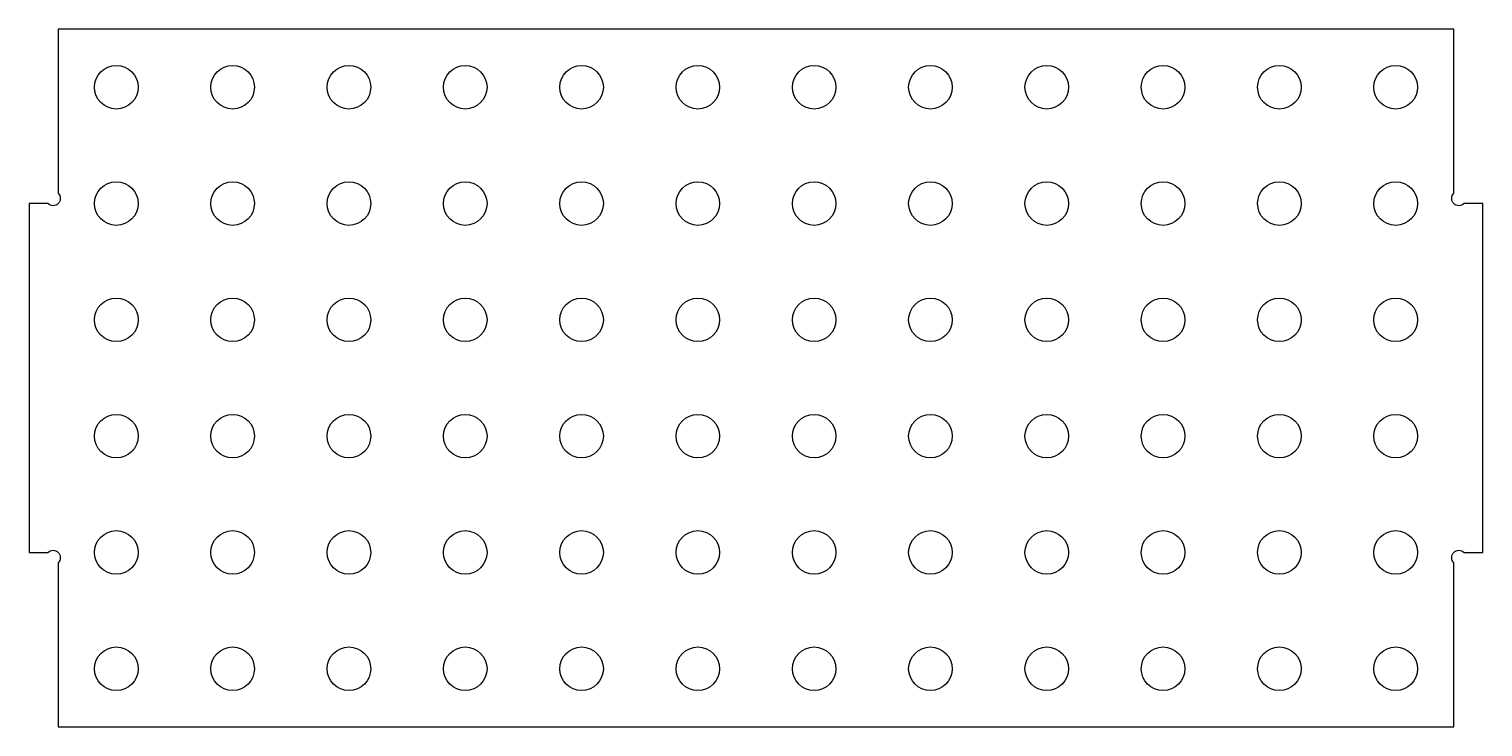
# Model space of a CAD drawing. Header units: inches. Extents: x -24.5 to 0.5, y 0 to 12.
import ezdxf

# ---------------------------------------------------------------- set-up
doc = ezdxf.new("R2010")
doc.units = ezdxf.units.IN
doc.layers.get('0').update_dxf_attribs({"linetype": 'CONTINUOUS'})

msp = doc.modelspace()

# ---------------------------------------------------------------- linework, layer by layer
msp.add_lwpolyline([(-24, 9.177, -1), (-24.177, 9), (-24.5, 9), (-24.5, 3), (-24.177, 3, -1), (-24, 2.823), (-24, 0), (0, 0), (0, 2.823, -1), (0.177, 3), (0.5, 3), (0.5, 9), (0.177, 9, -1), (0, 9.177), (0, 12), (-24, 12)], format="xyb", close=True)
for centre in [(-23, 11), (-21, 11), (-19, 11), (-17, 11), (-15, 11), (-13, 11), (-11, 11), (-9, 11), (-7, 11), (-5, 11), (-3, 11), (-1, 11), (-23, 9), (-21, 9), (-19, 9), (-17, 9), (-15, 9), (-13, 9), (-11, 9), (-9, 9), (-7, 9), (-5, 9), (-3, 9), (-1, 9), (-23, 7), (-21, 7), (-19, 7), (-17, 7), (-15, 7), (-13, 7), (-11, 7), (-9, 7), (-7, 7), (-5, 7), (-3, 7), (-1, 7), (-23, 5), (-21, 5), (-19, 5), (-17, 5), (-15, 5), (-13, 5), (-11, 5), (-9, 5), (-7, 5), (-5, 5), (-3, 5), (-1, 5), (-23, 3), (-21, 3), (-19, 3), (-17, 3), (-15, 3), (-13, 3), (-11, 3), (-9, 3), (-7, 3), (-5, 3), (-3, 3), (-1, 3), (-23, 1), (-21, 1), (-19, 1), (-17, 1), (-15, 1), (-13, 1), (-11, 1), (-9, 1), (-7, 1), (-5, 1), (-3, 1), (-1, 1)]:
    msp.add_circle(centre, 0.375)

doc.saveas('drawing.dxf')
